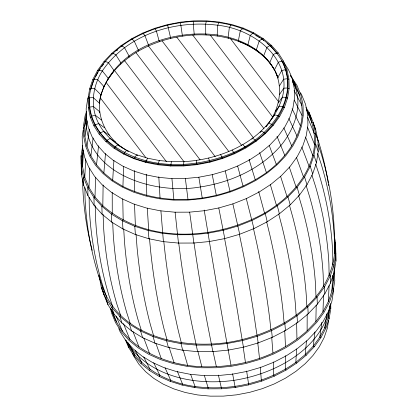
<?xml version="1.0" encoding="UTF-8"?>
<svg xmlns="http://www.w3.org/2000/svg" width="417" height="417" viewBox="0 0 417 417"><rect width="100%" height="100%" fill="white"/><g stroke="black" fill="none" stroke-linecap="round" stroke-linejoin="round"><path stroke-width="0.63" d="M111.37 309.586C123.041 347.83 164.887 365.224 201.844 366.741C239.671 368.107 278.754 356.399 307.126 330.785L307.183 313.949M103.124 184.981L102.811 205.717C146.904 244.341 215.704 240.442 264.534 213.118C286.495 200.181 306.094 180.613 312.776 155.379C316.826 139.731 313.626 123.385 306.38 109.197M290.738 75.998C299.75 90.817 305.072 108.618 300.448 125.845C295.398 145.043 282.106 160.92 266.437 172.612C225.534 201.52 168.4 208.802 122.926 186.467L123.609 166.284M134.472 170.501L134.357 191.585M307.126 330.785L315.846 321.622L316.222 305.046M95.587 177.246L94.998 197.022L102.811 205.717L101.842 206.243L102.129 214.27L111.777 222.172L122.817 228.902L135.275 234.484L148.833 238.753L163.266 241.631L178.476 243.075L193.895 243.033L209.261 241.547L224.617 238.618L239.546 234.302L253.797 228.672L267.12 221.818L279.406 213.785L290.201 204.862L299.442 195.125L306.912 184.856L312.635 174.014L316.451 162.776L318.213 151.679L317.973 140.56L315.716 129.734L313.203 122.468L309.033 112.329L305.958 107.477M183.72 165.95L196.881 164.673L209.902 162.177L222.558 158.502L234.63 153.717L245.79 147.972L256.111 141.233L265.379 133.581L273.213 125.324L279.536 116.63L284.389 107.44L287.605 98.005L289.122 88.498L288.924 79.068L286.974 69.785L283.357 61.012L278.186 52.886L271.436 45.354L263.263 38.645L253.817 32.87L243.252 28.137L231.753 24.514L219.373 22.054L206.603 20.85L193.681 20.881L180.519 22.143L167.493 24.624L154.832 28.283L142.75 33.058L131.454 38.864L121.133 45.609L111.865 53.261L104.031 61.513L97.641 70.317L92.809 79.511L89.639 88.831L88.123 98.344L88.321 107.768L90.239 116.948L93.835 125.731L99.058 133.956L105.809 141.483L113.982 148.197L123.427 153.967L133.993 158.705L145.491 162.322L157.871 164.783L170.642 165.987L183.563 165.961L183.808 161.655C224.148 159.398 269.961 138.632 282.377 97.187C292.661 57.76 252.744 28.825 217.752 25.249C175.286 19.656 127.055 34.262 102.311 70.937C92.376 86.444 89.916 106.987 98.699 123.568C105.157 135.765 116.166 144.61 128.055 151.199M296.643 348.93L295.83 362.357C266.984 382.994 230.054 391.245 195.041 386.517C166.591 382.733 138.319 367.356 125.939 340.449M315.846 321.622L322.956 311.843L323.592 294.866M89.759 168.129L88.957 187.525L94.998 197.022L93.945 197.46L94.143 205.399L102.129 214.27M122.926 186.467L112.699 180.233L113.904 160.363M322.956 311.843L328.335 301.632L329.112 285.556M85.704 158.992L84.787 177.387L88.957 187.525L87.825 187.869L87.966 195.703L94.143 205.399M328.335 301.632L331.896 291.149L332.761 275.267M83.483 150.099L82.566 166.784L84.787 177.387L83.603 177.626L83.697 185.357L87.966 195.703M82.331 157.146L82.764 148.103M99.449 103.567C101.758 80.622 119.142 62.399 138.241 51.182L138.308 50.061L134.274 41.21L132.121 39.162C113.388 50.202 96.666 66.897 90.963 88.425L90.823 89.155L89.613 88.946M331.896 291.149L333.574 280.584L334.09 271.493M306.511 340.783L305.213 354.606L295.83 362.357L296.716 363.087L306.198 355.242L314.236 346.793L320.944 337.572L325.953 328.038L329.232 318.374L330.806 308.517L330.717 303.904M112.699 180.233L103.854 172.977L105.506 153.524M83.697 185.357L81.404 174.426L81.159 163.422L81.56 160.842M122.765 147.972C105.798 136.583 95.462 115.082 100.904 94.826L94.685 88.597L90.963 88.425C80.815 124.527 113.325 154.806 146.101 161.744C183.266 170.668 224.237 163.057 255.412 140.842C279.989 124.073 297.529 90.176 282.309 61.653C265.327 30.519 226.723 19.813 193.441 21.403L193.253 24.129L194.296 34.95C224.294 33.569 259.051 42.915 274.855 70.619M334.262 236.163L335.596 242.574L335.909 261.084L334.126 272.296L330.426 283.195L324.786 293.928L317.238 304.301L308.074 313.928L297.493 322.664L285.463 330.545L272.285 337.337L258.045 342.972L243.424 347.21L228.224 350.124L212.863 351.609L197.601 351.651L182.547 350.223L168.405 347.413L154.978 343.207L142.515 337.629L131.59 330.968L122.035 323.144L114.065 314.272L108.019 304.775L103.797 294.532L101.284 287.266L98.996 275.147M103.854 172.977L96.541 164.84L98.563 145.794M314.965 331.896L313.25 346.152L305.213 354.606L306.198 355.242M125.475 339.918L128.483 347.21L133.841 355.633L140.842 363.436L149.312 370.39L159.216 376.431L170.178 381.326L182.104 385.063L194.791 387.581L208.026 388.826L208.119 387.763L204.439 375.738M96.541 164.84L90.885 155.948L93.1 137.964M128.952 57.265L129.072 56.102L124.495 47.606L121.957 45.813L121.905 46.423L121.019 45.693M321.867 322.32L319.808 337.139L313.25 346.152L314.319 346.689M90.885 155.948L86.981 146.456L89.374 129.025M326.944 313.667L324.77 327.72L319.808 337.139L320.944 337.572M86.981 146.456L84.896 136.526L87.169 120.815M84.896 136.526L84.672 126.33L86.512 112.647M86.382 115.4L86.538 114.107M330.222 304.827L328.049 318.051L324.77 327.72L325.953 328.038M120.701 64.077L120.867 62.873L115.817 54.778L112.934 53.267L112.856 53.897L111.865 53.261M83.197 130.031L82.201 136.359L82.451 146.94L84.62 157.245L88.633 166.993L94.497 176.229L102.082 184.684L111.36 192.294L121.863 198.7L133.727 204.017L146.638 208.083L160.378 210.82L174.864 212.196L189.547 212.154L204.33 210.721L218.795 207.953L233.009 203.845L246.577 198.482L259.265 191.961L270.852 184.392L281.141 175.901L290.044 166.539L297.222 156.656L302.648 146.336L306.208 135.853L307.913 125.173L307.689 114.592L305.536 104.281L301.496 94.424L300.417 92.71M83.395 128.785L83.593 127.545M84.672 126.33L85.694 119.903M82.748 145.429L81.101 155.802L81.159 163.422M81.419 174.535L81.346 166.915L82.566 166.784L82.321 155.895L82.806 152.846M266.051 126.45C279.119 111.136 284.217 88.216 274.433 69.9C263.143 49.076 239.733 38.348 217.168 34.981C172.117 28.976 114.102 48.377 100.617 96.223M329.018 311.963L328.049 318.051L329.263 318.265M329.211 310.743L329.404 309.529M330.587 303.722C323.123 348.914 275.319 374.065 233.833 380.361C195.151 385.735 147.92 376.801 126.32 340.96M328.58 320.537L327.361 328.169L324.191 337.489L319.292 346.793L312.886 355.586L305.135 363.739L295.981 371.307L285.546 378.136L274.25 383.942L262.168 388.717L249.658 392.34L236.637 394.836L223.319 396.119L210.397 396.15L197.627 394.946L185.388 392.517L173.748 388.863L163.183 384.13L153.842 378.428L145.653 371.729L138.814 364.114L133.643 355.988L132.642 353.58M113.632 71.515L113.841 70.264L108.378 62.597L105.199 61.398L105.1 62.05L104.031 61.513M97.641 70.317L98.777 70.744L98.892 70.066L102.311 70.937L108.112 78.141L107.867 79.439L113.627 71.51M90.823 89.155L94.122 79.131L97.719 79.652L103.776 86.376L103.291 88.758M86.496 113.46C79.892 172.529 153.461 195.474 200.421 186.936C230.726 182.328 260.677 169.031 280.949 145.481C290.044 134.383 296.581 120.966 297.774 106.533C298.848 93.559 293.761 81.461 288.569 69.889L283.826 62.42M99.554 103.343L93.252 97.614L89.478 97.797L89.332 98.553L88.112 98.454M330.165 305.327L329.597 308.309L330.817 308.408M99.543 112.783L99.741 111.782L93.45 106.549L89.681 107.091L89.54 107.867L88.331 107.878M194.791 387.581L195.041 386.517L190.689 374.435M183.808 161.655L171.413 161.681L170.642 165.987M206.326 21.371L205.649 24.097L205.737 33.892L206.081 34.924M88.586 96.207L87.737 98.735L86.183 108.592L86.397 118.251L88.383 127.764L92.115 136.859L97.526 145.382L104.615 153.274L112.991 160.138L122.786 166.122L133.732 171.027L145.648 174.78L158.476 177.329L171.705 178.58L185.257 178.539L198.742 177.241L212.237 174.666L225.357 170.871L237.883 165.924L249.59 159.909L260.281 152.919L269.882 144.996L278.003 136.442L284.623 127.321L289.586 117.902L292.916 108.128L294.501 98.157L294.272 88.394L292.265 78.881M86.543 111.558L85.089 115.874L83.447 126.273L83.687 136.578L85.803 146.612L89.759 156.203L95.488 165.189L102.89 173.415L111.735 180.665L122.186 187.04L133.748 192.206L146.331 196.152L159.716 198.805L173.68 200.124L187.978 200.082L202.37 198.685L216.605 195.954L230.445 191.94L243.648 186.707L255.991 180.342L267.266 172.961L277.169 164.783L285.754 155.765L292.76 146.148L298.066 136.093L301.58 125.783L303.237 115.384L303.018 105.074L300.923 95.034L296.987 85.438L290.347 75.394M182.104 385.063L182.5 384.026L177.277 371.208M171.413 161.681L159.31 160.535L157.871 164.783M218.909 22.565L217.752 25.249L217.168 34.981L217.585 36.013M94.289 79.266L94.888 78.13M95.488 76.994L98.177 71.88M243.121 28.085L242.585 29.091L242.308 28.523L240.26 30.978L238.435 40.392L238.977 41.46A91.333 64.583 -9.8 0 1 274.902 70.598M170.178 381.326L170.715 380.325L165.075 367.83M277.665 77.76L281.783 70.536L285.483 69.649L285.874 70.327L286.974 69.785M159.31 160.535L147.707 158.225L146.091 160.816L146.101 161.744L145.632 162.359M230.971 24.963L229.355 27.553L228.13 37.16L228.61 38.208M279.39 85.98L283.612 79.235L287.381 78.693L287.777 79.397L288.913 78.959M279.578 94.424L283.81 88.169L287.584 87.982L287.985 88.712L289.132 88.383M253.03 33.767L253.698 32.807M159.216 376.431L159.888 375.477L153.691 362.733M251.847 139.174L252.566 138.178L255.105 139.971L255.412 140.842L256.226 141.149M278.228 102.942L282.377 97.187L286.098 97.359L286.495 98.11L287.631 97.896M98.777 70.744L100.262 68.701M101.753 66.652L103.614 64.098M275.356 111.391L279.343 106.126L282.94 106.653L283.325 107.435L284.436 107.331M260.13 132.465L261.245 131.006L264.128 132.517L264.467 133.367L265.379 133.581M271.019 119.622L274.751 114.847L278.17 115.718L278.54 116.52L279.604 116.525M266.046 126.544L268.684 123.187L271.863 124.386L272.218 125.215L273.213 125.324M263.158 38.572L262.371 39.464L261.277 38.791M149.411 370.463L150.198 369.571L143.719 356.983M134.123 158.752L134.733 158.173L134.754 157.256L136.802 154.801L147.707 158.225M252.728 33.188L250.278 35.466L247.901 44.629L248.501 45.724M271.347 45.271L270.456 46.089L267.13 43.363M140.93 363.52L141.822 362.701L135.197 350.332M116.666 50.749L117.615 49.962M264.388 56.957L263.695 55.8L266.995 47.288L270.107 45.479L277.138 53.527L278.118 52.792M133.914 355.727L134.889 354.992L128.222 342.826M296.716 363.087L285.906 370.155L274.198 376.176L261.678 381.122L248.553 384.917L235.214 387.466L221.573 388.79L208.026 388.826M123.547 154.029L124.287 153.503L124.334 152.596L126.784 150.318L137.777 155.447M283.357 61.012L282.309 61.653L281.923 60.997L278.363 62.216L274.433 69.9L274.939 70.734M128.483 347.21L129.531 346.563L128.79 344.765M114.086 148.27L114.946 147.8L115.019 146.914L117.823 144.85L128.264 151.256M132.121 39.162C150.813 28.518 172.002 22.627 193.441 21.403M138.246 51.187C155.327 41.445 174.697 36.065 194.296 34.95M307.882 112.767L308.981 112.225L311.416 119.278M105.897 141.572L106.861 141.175L106.955 140.305C95.472 129.395 88.399 113.773 89.478 97.797M102.467 286.938L101.321 287.376L105.532 297.618L111.761 307.412L119.658 316.201L129.296 324.108L140.555 330.978L153.029 336.55L166.456 340.767L181.035 343.665L196.094 345.088L211.356 345.052L227.036 343.54L242.392 340.595L257.32 336.264L271.42 330.686L284.874 323.759L296.909 315.888L307.72 306.969L317.066 297.144L324.603 286.766L330.254 276.033L334.069 264.795L335.841 253.578L334.611 253.599C328.763 305.854 274.068 335.57 226.843 342.597C180.676 349.196 119.82 336.092 102.467 286.938L102.207 285.676M99.126 134.045L100.179 133.737L100.294 132.887L103.656 131.36L109.384 135.228M93.888 125.83L95.008 125.611L95.139 124.782L98.699 123.568L104.698 127.863M317.629 153.555L321.043 163.62A611.077 425.793 3.9 0 1 334.507 241.563L334.611 253.599L334.366 242.595L335.581 242.465L335.909 261.084M90.27 117.057L91.443 116.937L91.578 116.135L95.279 115.248L101.467 120.002M82.321 155.895L81.091 155.916L81.346 166.915L83.603 177.626L87.825 187.869L93.945 197.46L101.842 206.243L111.396 214.062L122.322 220.723L134.785 226.301L148.212 230.507L162.505 233.343L177.407 234.75L192.67 234.708L207.875 233.239L223.074 230.34L237.998 226.014L252.092 220.431L265.269 213.64L277.3 205.758L287.881 197.022L297.045 187.395L304.525 177.131L310.185 166.404L313.933 155.395L315.716 144.178L315.461 133.179L313.235 122.577L312.052 122.9L306.365 109.384M92.809 79.511L93.992 79.835M245.921 147.899L242.788 144.574M249.017 159.445L249.715 159.831M255.777 35.44L257.425 36.446M258.524 37.118L259.624 37.785M115.441 141.968L110.067 138.496L106.955 140.305C141.306 170.543 193.655 169.98 233.807 152.351C267.745 138.246 301.491 98.949 281.923 60.997M234.63 153.717L232.081 150.084M263.799 40.631L262.043 38.87L259.238 40.929L256.366 49.795L257.018 50.921M131.324 38.943L132.095 39.756M286.031 370.082L285.259 369.269L285.53 355.659M222.558 158.502L220.629 154.613M230.648 38.844L278.884 102.181M210.449 35.33L272.629 116.984M192.743 35.096L263.883 128.519M176.792 37.17L253.369 137.735M162.057 40.84L241.651 145.361M143.255 33.433L144.98 35.7L148.421 44.854L148.421 45.948L228.839 151.548M135.999 52.651L215.198 156.656M124.673 60.793L200.066 159.805M114.56 70.53L184.132 161.895M106.205 82.582L166.419 161.65M100.346 97.906L145.835 157.636M142.614 33.12L143.255 34.012M274.334 376.113L273.693 375.222L273.338 361.93M294.204 83.332L295.872 85.944M309.039 115.545L309.716 116.614M270.477 63.744L269.747 62.54L273.406 54.424L276.768 52.896L277.138 53.527M292.411 81.565L299.771 95.436M294.084 90.494L301.856 105.365M294.24 100.096L302.085 115.561M261.824 381.07L261.313 380.122L260.302 367.09M292.098 108.785L300.448 125.845M155.16 28.721L156.432 31.171L159.304 41.643M209.902 162.177L208.63 158.09M288.809 118.47L296.987 136.051M283.821 127.873L291.749 145.992M277.008 136.328L284.827 155.51M111.375 309.378L116.624 322.07M307.527 117.281L314.277 133.503L315.461 133.179L317.962 140.446M116.129 316.06L122.436 331.202M313.699 124.803L315.679 129.624M277.977 77.927L275.194 71.151A91.333 64.583 -9.8 0 1 278.071 77.896M118.793 328.596L120.065 331.661L125.72 340.553L133.195 348.873L142.145 356.201L152.492 362.498L163.923 367.617L176.495 371.573L190.027 374.263L203.835 375.571L218.133 375.55L232.676 374.143L246.916 371.411L260.75 367.398L273.818 362.227L286.297 355.8L297.457 348.508L307.475 340.241L316.149 331.119L323.133 321.497L328.372 311.551L331.911 301.126L333.548 290.842L333.496 288.178M307.485 127.138L314.517 144.391L315.716 144.178L318.218 151.564M123.453 323.608L129.948 339.563M305.546 137.099L312.776 155.379L313.965 155.28L316.451 162.776M269.2 145.371L276.341 164.434M132.893 331.374L139.033 347.012M301.752 147.003L309.075 166.274L310.232 166.289L312.682 173.905M143.782 338.015L149.541 353.423M296.357 157.209L303.482 176.897L304.592 177.022L306.98 184.747M248.704 384.881L246.64 371.052M259.588 152.533L266.437 172.612M155.974 343.509L161.285 358.677M316.623 136.104L318.505 141.54A611.077 430.318 -17.1 0 1 328.257 183.068M103.088 288.731L98.495 275.46A611.077 430.318 -17.1 0 1 85.032 197.517L84.912 187.598M108.019 304.775L105.584 297.722L106.679 297.18L102.775 285.874A611.077 421.524 -27.5 0 1 89.311 207.932L89.129 197.246M318.046 144.459L320.793 152.434A611.077 431.751 -6.5 0 1 334.257 230.377L334.366 242.595M99.037 276.554L99.871 278.973M289.242 166.998L296.091 187.061L297.133 187.296L299.442 195.125M114.133 314.366L111.761 307.412L112.788 306.782L108.983 295.632A611.077 405.522 -37.3 0 1 95.519 217.684L95.217 205.597M122.035 323.144L119.747 316.284L120.68 315.565L117.01 304.561A611.077 382.577 -46.4 0 1 103.546 226.619L103.114 214.39M315.659 164.079L319.25 174.905A611.077 412.549 14 0 1 332.714 252.848L332.849 264.701L334.069 264.795L334.158 272.186M131.59 330.968L129.4 324.186L130.229 323.394L126.716 312.521A611.077 353.09 -54.7 0 1 113.252 234.578L112.668 222.219M311.916 175.109L315.45 186.102A611.077 392.251 23.4 0 1 328.909 264.044L329.112 275.71L330.3 275.918L330.426 283.195M169.031 347.069L174.061 362.691M280.511 176.172L287.026 196.589L287.985 196.928L290.201 204.862M249.215 160.06L255.282 179.909M306.062 185.242L309.701 197.012A611.077 365.235 32 0 1 323.165 274.954L323.456 286.443L324.603 286.766L324.786 293.928M167.634 25.109L170.709 38.338M142.635 337.692L140.555 330.978L141.264 330.123L137.933 319.359A611.077 317.556 -62.3 0 1 124.469 241.417L123.713 228.928M103.797 294.532L103.108 291.306M298.577 195.49L302.106 207.452A611.077 331.974 39.9 0 1 315.57 285.395L315.987 296.711L317.066 297.144L317.327 304.202M270.32 184.569L276.445 205.326L277.3 205.758L279.406 213.785M154.978 343.207L153.029 336.55L153.602 335.643L150.48 324.973A611.077 276.591 -69.3 0 1 137.016 247.031L136.062 234.453M183.157 349.899L187.66 365.391M289.414 205.128L292.797 217.241A611.077 293.031 47.1 0 1 306.26 295.184L306.829 306.344L307.819 306.876L308.173 313.834M237.622 166.023L243.064 186.196M168.405 347.413L166.597 340.804L167.029 339.86L164.126 329.263A611.077 230.893 -75.7 0 1 150.667 251.321L149.5 238.67M258.681 191.455L264.534 213.118L265.269 213.64L267.25 221.745M278.712 213.963L281.928 226.217A611.077 249.074 53.7 0 1 295.392 304.16L296.138 315.169L297.029 315.799L297.493 322.664M197.882 351.296L201.844 366.741M182.698 350.244L181.035 343.665L181.317 342.701L178.653 332.151A611.077 181.244 -81.7 0 1 165.189 254.208L163.798 241.516M266.666 221.844L269.69 234.224A611.077 200.858 59.8 0 1 283.153 312.166L284.102 323.045L284.874 323.759L285.463 330.545M246.285 198.539L253.937 228.605M225.216 170.897L230.002 191.367M218.383 375.107L221.573 388.79M197.601 351.651L193.806 333.59A611.077 128.493 -87.4 0 1 180.342 255.647L178.711 242.929M253.333 228.01L256.288 241.12A611.077 149.203 65.6 0 1 269.752 319.068L270.92 329.831L271.561 330.624L272.285 337.337M196.881 164.673L196.287 160.451M212.962 351.265L216.376 366.705M232.853 203.856L239.697 234.25M334.283 268.788L334.788 280.756L333.11 291.321L329.524 301.913L324.03 312.349L316.92 322.122L308.116 331.39L297.728 339.975L286.14 347.543L273.594 354.002L259.885 359.428L245.67 363.535L231.2 366.303L216.267 367.747L201.588 367.768L187.4 366.423L173.514 363.66L160.602 359.6L148.859 354.346L138.131 347.799L128.952 340.267L121.441 331.906L115.504 322.576L111.495 312.828L110.526 308.257M239.363 234.218L241.954 246.796A611.077 94.998 71.1 0 1 255.418 324.739L258.191 342.92M212.863 351.609L209.324 333.553A611.077 73.548 87.2 0 1 195.86 255.611L193.988 242.897M235.214 387.466L232.587 373.736M212.222 174.66L216.308 195.333M182.438 36.097L180.467 22.654M218.774 207.932L224.773 238.581M224.575 238.503L226.931 251.149A611.077 39.162 76.5 0 1 240.395 329.091L243.424 347.21M228.146 349.795L230.997 365.297M228.224 350.124L224.94 332.047A611.077 17.342 81.8 0 1 211.476 254.104L209.36 241.412M209.417 241.526L204.184 210.064M202.224 198.028L198.857 177.215M243.163 346.928L245.462 362.529M193.895 243.033L189.652 212.117M187.989 199.399L185.351 178.518M178.476 243.075L175.104 212.149M257.763 342.696L259.525 358.453M163.417 241.651L160.905 210.799M173.847 199.43L171.934 178.585M148.978 238.79L148.212 230.507L148.676 229.757L147.29 208.093M271.696 337.181L272.947 353.142M135.405 234.536L134.785 226.301L135.389 225.587L134.498 204.075M160.039 198.122L158.799 176.693M122.937 228.964L122.442 220.786L123.182 220.124L122.739 198.836M284.722 330.478L285.494 346.683M111.777 222.172L111.396 214.062L112.256 213.462L112.225 192.419M146.8 195.49L146.258 174.202M333.475 276.273L333.574 280.584M296.617 322.669L296.951 339.188M82.675 178.909L82.743 186.623A611.077 431.751 -6.5 0 0 92.183 250.351M328.455 184.33A611.077 430.318 -17.1 0 1 328.653 185.591"/></g></svg>
